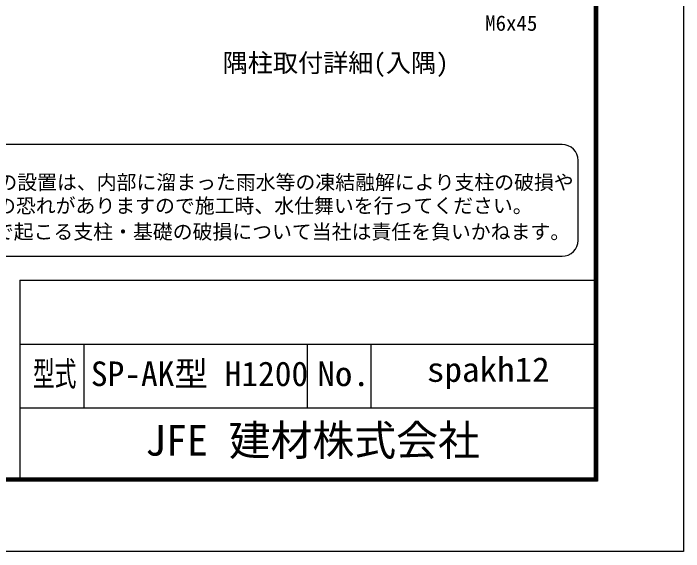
# Model space of a CAD drawing. Units: millimetres, scale not verified. Extents: x -4200 to 4200, y -2970 to 2970.
# Drawn here: x 2099 to 4200, y -2970 to -1285 of the extents above; entities that cross this region are included whole.
import ezdxf
from ezdxf.enums import TextEntityAlignment as Align

# ---------------------------------------------------------------- set-up
doc = ezdxf.new("R2010")
doc.units = ezdxf.units.MM
doc.header["$LTSCALE"] = 10
for name, color, linetype, lineweight in [('0-0_D-TTL', 2, 'Continuous', 25), ('0-1_D-TTL-TXT', 7, 'Continuous', 25), ('0-B_D-STR-TXT', 7, 'Continuous', 13)]:
    doc.layers.add(name, color=color, linetype=linetype, lineweight=lineweight)
doc.styles.add('ＭＳ ゴシック', font='')
doc.styles.get('ＭＳ ゴシック').set_extended_font_data('MS Gothic')

msp = doc.modelspace()

# ---------------------------------------------------------------- linework, layer by layer
at = {"layer": '0-0_D-TTL'}
for p, q in [((2120.08, -2119.94), (2120.08, -2739.94)), ((2120.08, -2119.94), (3920.08, -2119.94)), ((2120.08, -2319.94), (3920.08, -2319.94)), ((2320.08, -2319.94), (2320.08, -2519.94)), ((3020.08, -2319.94), (3020.08, -2519.94)), ((3220.08, -2319.94), (3220.08, -2519.94)), ((2120.08, -2519.94), (3920.08, -2519.94))]:
    msp.add_line(p, q, dxfattribs=at)
for points in [[(-4199.92, 2970.06), (4200.08, 2970.06), (4200.08, -2969.94), (-4199.92, -2969.94)], [(-3929.92, 2750.06), (3930.08, 2750.06), (3930.08, -2749.94), (-3929.92, -2749.94)], [(-3927.42, 2747.56), (3927.58, 2747.56), (3927.58, -2747.44), (-3927.42, -2747.44)], [(-3924.92, 2745.06), (3925.08, 2745.06), (3925.08, -2744.94), (-3924.92, -2744.94)], [(-3922.42, 2742.56), (3922.58, 2742.56), (3922.58, -2742.44), (-3922.42, -2742.44)], [(-3919.92, 2740.06), (3920.08, 2740.06), (3920.08, -2739.94), (-3919.92, -2739.94)]]:
    msp.add_lwpolyline(points, close=True, dxfattribs=at)
at = {"layer": '0-1_D-TTL-TXT', "color": 2}
for p, q in [((3819.29, -1695.31), (1373.74, -1695.31)), ((3869.29, -1995.31), (3869.29, -1745.31)), ((1373.74, -2045.31), (3819.29, -2045.31))]:
    msp.add_line(p, q, dxfattribs=at)
for centre, start, end in [((3819.29, -1745.31), 0, 90), ((3819.29, -1995.31), 270, 0)]:
    msp.add_arc(centre, 50, start, end, dxfattribs=at)

# ---------------------------------------------------------------- texts
at = {"layer": '0-1_D-TTL-TXT', "style": 'ＭＳ ゴシック'}
for s, height, p in [('隅柱取付詳細(入隅)', 57.7, (2755.34, -1485.71)), ('凍結の恐れがある場所への設置は、内部に溜まった雨水等の凍結融解により支柱の破損や', 45.67, (1363.92, -1849.99)), ('コンクリート基礎の破損の恐れがありますので施工時、水仕舞いを行ってください。', 45.67, (1359.81, -1923.41)), ('施工による水仕舞い不備で起こる支柱・基礎の破損について当社は責任を負いかねます。 ', 45.67, (1352.82, -2004.91)), ('SP-AK型 H1200', 76.98, (2342.35, -2474.74)), ('JFE 建材株式会社', 96.19, (2512.47, -2698.44))]:
    msp.add_text(s, height=height, dxfattribs=at).set_placement(p, align=Align.BOTTOM_LEFT)
for s, width, p in [('型式', 0.65, (2160.35, -2474.74)), ('spakh12', 1.05, (3395.42, -2461.41)), ('No.', 1.05, (3052.08, -2474.74))]:
    msp.add_text(s, height=76.98, dxfattribs=dict(at, width=width)).set_placement(p, align=Align.BOTTOM_LEFT)
at = {"layer": '0-B_D-STR-TXT', "style": 'ＭＳ ゴシック'}
msp.add_text('M6x45', height=48.09, dxfattribs=at).set_placement((3578.15, -1353.6), align=Align.BOTTOM_LEFT)

doc.saveas('drawing.dxf')
